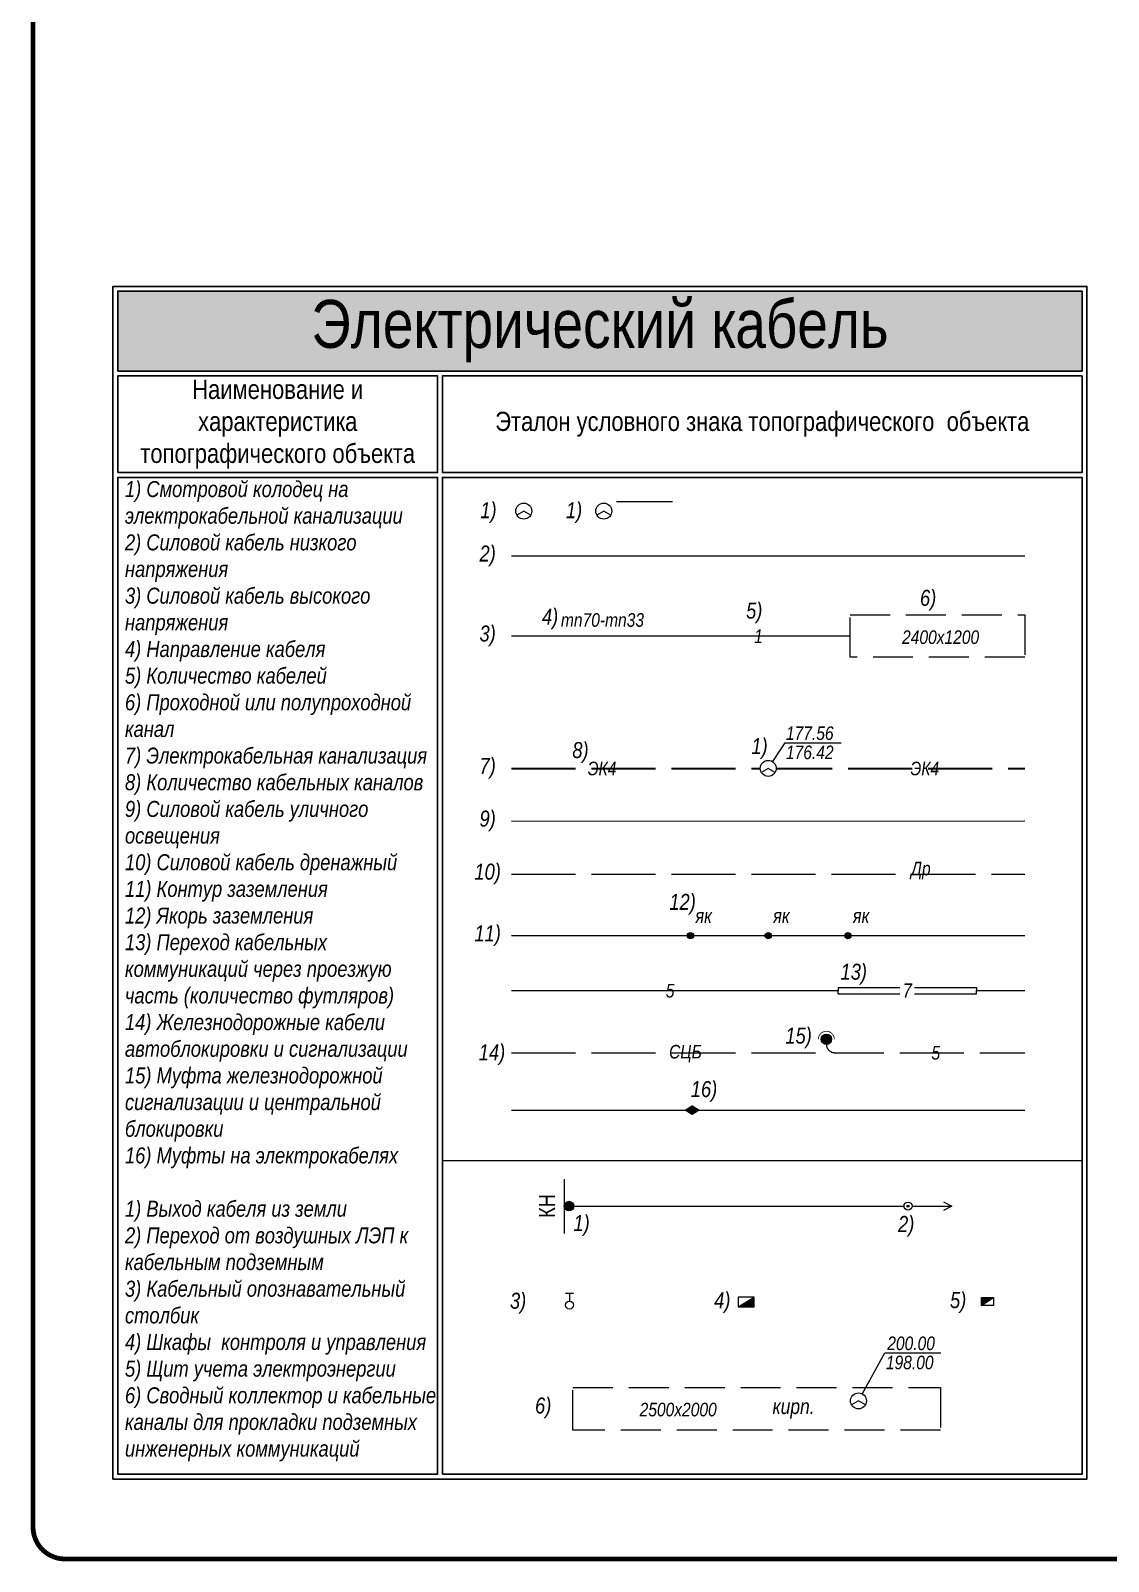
# Model space of a CAD drawing. Header units: metres. Extents: x -393 to 694, y -10 to 691.
# Drawn here: x -6.2 to 61.1, y 306.4 to 402.1 of the extents above; entities that cross this region are included whole.
import ezdxf
from ezdxf.enums import TextEntityAlignment as Align

# ---------------------------------------------------------------- set-up
doc = ezdxf.new("R2010")
doc.units = ezdxf.units.M
for name, pattern in [('СП-5х2', [7, 5, -2]), ('СП_4.7.9', [10, 8, -2]), ('СП_Граница маскировки', [3, 0, -3])]:
    doc.linetypes.add(name, pattern=pattern)
doc.layers.add('02 Строения и их части', color=7, linetype='Continuous', lineweight=20)
doc.layers.add('10 ЛЭП и объекты электропередачи', color=1, linetype='Continuous', lineweight=20, true_color=0xff0000)
doc.layers.add('11 Электрический кабель', color=1, linetype='Continuous', lineweight=20, true_color=0xff0000)
doc.styles.add('СП_Д', font='ARIALNI.TTF')
doc.styles.add('СП_Р', font='ARIALN.TTF')
doc.linetypes.add('СП_4.7.10', pattern='A,8,-1,["|",СП_Р,S=1,R=0,X=-0.14,Y=-0.36],0,["|",СП_Р,S=1,R=60,X=0.24,Y=-0.3],0.02,["|",СП_Р,S=1,R=300,X=-0.4,Y=-0.04],-1', length=10.02)
doc.linetypes.add('СП_4.7.4', pattern='A,8,-2,[131,ltypeshp.shx,S=0.6,R=90,X=0.6,Y=-0.6],8,[131,ltypeshp.shx,S=0.6,R=270,X=-0.6,Y=0.6],-2', length=20)
doc.linetypes.add('СП_4.7.5', pattern='A,8,-2,[131,ltypeshp.shx,S=0.6,R=90,X=0.6,Y=-0.6],0.6,[131,ltypeshp.shx,S=0.4,R=90,X=0.6,Y=-0.4],6.8,[131,ltypeshp.shx,S=0.4,R=270,X=-0.6,Y=0.4],0.6,[131,ltypeshp.shx,S=0.6,R=270,X=-0.6,Y=0.6],-2', length=20)
doc.linetypes.add('СП_4.7.6', pattern='A,8,-1.5,["%%D",СП_Р,S=2.5,R=0,X=-0.7,Y=-2.1],-1.5', length=11)

# ---------------------------------------------------------------- blocks, each defined once
blk = doc.blocks.new('*U593')
at = {"linetype": 'Continuous', "lineweight": -2}
blk.add_hatch(color=1, dxfattribs=at).paths.add_polyline_path([(0, 0), (2, 0), (2, 1.2)])
at = {"color": 1, "linetype": 'Continuous', "lineweight": -2}
blk.add_lwpolyline([(0, 0), (2, 0), (2, 1.2), (0, 1.2)], close=True, dxfattribs=at)
blk.add_lwpolyline([(0, 0), (2, 1.2)], dxfattribs=at)
blk = doc.blocks.new('*U726')
at = {"color": 0, "linetype": 'Continuous', "lineweight": -2, "style": 'СП_Д'}
blk.add_attdef('1_001', (-1.12, -0.88), '', height=1.7, dxfattribs=at)
blk = doc.blocks.new('СП_4.5.3')
at = {"linetype": 'Continuous', "lineweight": -2}
blk.add_hatch(color=256, dxfattribs=at).paths.add_polyline_path([(0.6, 0, 1), (-0.6, 0, 1)])
blk.add_circle((0, 0), 0.6, dxfattribs=at)
blk = doc.blocks.new('*U725')
at = {"linetype": 'Continuous', "lineweight": -2}
h = blk.add_hatch(color=1, dxfattribs=at)
h.dxf.hatch_style = 1
h.paths.add_polyline_path([(-0.4, 0, 1), (0.4, 0, 1)])
at = {"color": 1, "linetype": 'Continuous', "lineweight": -2}
blk.add_circle((0, 0), 0.4, dxfattribs=at)
at = {"color": 7, "linetype": 'Continuous', "lineweight": -2, "style": 'СП_Д'}
blk.add_text('як', height=1.8, dxfattribs=at).set_placement((0.6, 1.57))
blk = doc.blocks.new('СП_4.10.6.1')
at = {"linetype": 'Continuous', "lineweight": -2}
h = blk.add_hatch(color=256, dxfattribs=at)
h.dxf.hatch_style = 1
edge = h.paths.add_edge_path()
edge.add_arc((0, 0), 0.65, 0, 360)
at = {"color": 0, "linetype": 'Continuous', "lineweight": -2, "const_width": 0.1}
blk.add_lwpolyline([(1, 0, 1), (-1, 0, 1)], format="xyb", dxfattribs=at)
at = {"linetype": 'Continuous', "lineweight": -2}
blk.add_circle((0, 0), 0.65, dxfattribs=at)
blk = doc.blocks.new('СП_4.1.2.8')
at = {"color": 0, "linetype": 'СП_Граница маскировки', "lineweight": 0, "ltscale": 10}
blk.add_wipeout([(0, -1), (0.5, -0.87), (0.87, -0.5), (1, 0), (0.87, 0.5), (0.5, 0.87), (0, 1), (-0.5, 0.87), (-0.87, 0.5), (-1, 0), (-0.87, -0.5), (-0.5, -0.87)], dxfattribs=at)
at = {"color": 0, "linetype": 'Continuous', "lineweight": -2}
blk.add_lwpolyline([(0.87, -0.5), (0, 0), (-0.87, -0.5)], dxfattribs=at)
blk.add_circle((0, 0), 1, dxfattribs=at)
blk = doc.blocks.new('*U756')
at = {"color": 0, "linetype": 'Continuous', "lineweight": -2}
blk.add_line((1.6, 1.2), (8.6, 1.2), dxfattribs=at)
at = {"color": 0, "linetype": 'Continuous', "lineweight": -2, "style": 'СП_Д'}
for tag, p in [('Z', (2, 3.25)), ('Z1', (2, 0.85)), ('Z2', (2, -1.15)), ('Z3', (2, -3.15)), ('Z4', (2, -5.15))]:
    blk.add_attdef(tag, text='', height=1.7, dxfattribs=at).set_placement(p, align=Align.TOP_LEFT)
at = {"color": 0, "linetype": 'СП_Граница маскировки', "lineweight": 0, "ltscale": 10}
blk.add_wipeout([(0, -1), (0.5, -0.87), (0.87, -0.5), (1, 0), (0.87, 0.5), (0.5, 0.87), (0, 1), (-0.5, 0.87), (-0.87, 0.5), (-1, 0), (-0.87, -0.5), (-0.5, -0.87)], dxfattribs=at)
at = {"color": 0, "linetype": 'Continuous', "lineweight": -2}
blk.add_lwpolyline([(0.87, -0.5), (0, 0), (-0.87, -0.5)], dxfattribs=at)
blk.add_circle((0, 0), 1, dxfattribs=at)
blk = doc.blocks.new('*U757')
at = {"color": 0, "linetype": 'Continuous', "lineweight": -2}
for p, q in [((0, 0), (2.1, 3.21)), ((2.1, 3.21), (9.1, 3.21))]:
    blk.add_line(p, q, dxfattribs=at)
at = {"color": 0, "linetype": 'Continuous', "lineweight": -2, "style": 'СП_Д'}
for tag, p in [('Z', (2.5, 5.26)), ('Z1', (2.5, 2.86)), ('Z2', (2.5, 0.86)), ('Z3', (2.5, -1.14)), ('Z4', (2.5, -3.14))]:
    blk.add_attdef(tag, text='', height=1.7, dxfattribs=at).set_placement(p, align=Align.TOP_LEFT)
at = {"color": 0, "linetype": 'СП_Граница маскировки', "lineweight": 0, "ltscale": 10}
blk.add_wipeout([(0, -1), (0.5, -0.87), (0.87, -0.5), (1, 0), (0.87, 0.5), (0.5, 0.87), (0, 1), (-0.5, 0.87), (-0.87, 0.5), (-1, 0), (-0.87, -0.5), (-0.5, -0.87)], dxfattribs=at)
at = {"color": 0, "linetype": 'Continuous', "lineweight": -2}
blk.add_lwpolyline([(0.87, -0.5), (0, 0), (-0.87, -0.5)], dxfattribs=at)
blk.add_circle((0, 0), 1, dxfattribs=at)
blk = doc.blocks.new('*U251')
at = {"linetype": 'Continuous', "lineweight": -2, "ltscale": 0.5}
blk.add_lwpolyline([(-1, 0, 0, 1.25, 0), (0, 0, 1.25, 0, 0), (1, 0, 0, 0, 0)], format="xyseb", dxfattribs=at)
blk = doc.blocks.new('*U449')
at = {"color": 1, "linetype": 'СП_Граница маскировки', "lineweight": 0}
blk.add_wipeout([(0.75, 0), (-0.75, 0), (0.75, 1)], dxfattribs=at)
at = {"linetype": 'Continuous'}
h = blk.add_hatch(color=1, dxfattribs=at)
h.dxf.hatch_style = 1
h.paths.add_polyline_path([(0.75, 1), (-0.74, 1), (-0.75, 0)])
at = {"color": 1, "linetype": 'Continuous', "flags": 128}
blk.add_lwpolyline([(-0.75, 0), (0.75, 1)], dxfattribs=at)
at = {"color": 1, "linetype": 'Continuous', "lineweight": 20, "true_color": 0xff0000}
blk.add_lwpolyline([(-0.74, 1), (0.75, 1), (0.75, 0), (-0.75, 0)], close=True, dxfattribs=at)
blk = doc.blocks.new('СП_2.1')
at = {"color": 0, "style": 'СП_Р'}
blk.add_attdef('КЖ', text='', height=2, dxfattribs=at).set_placement((0, 0), align=Align.CENTER)
blk = doc.blocks.new('СП_3.31.1')
at = {"color": 0, "linetype": 'СП_Граница маскировки', "lineweight": 0}
blk.add_wipeout([(0.5, 0), (0.43, 0.25), (0.25, 0.43), (0, 0.5), (-0.25, 0.43), (-0.43, 0.25), (-0.5, 0), (-0.43, -0.25), (-0.25, -0.43), (0, -0.5), (0.25, -0.43), (0.43, -0.25)], dxfattribs=at)
at = {"linetype": 'Continuous', "lineweight": 20}
h = blk.add_hatch(color=0, dxfattribs=at)
h.dxf.hatch_style = 1
h.paths.add_polyline_path([(0.12, 0, 1), (-0.12, 0, 1)])
at = {"color": 0, "linetype": 'Continuous', "lineweight": 20}
blk.add_circle((0, 0), 0.5, dxfattribs=at)
at = {"color": 7, "linetype": 'Continuous', "lineweight": 20}
blk.add_circle((0, 0), 0.12, dxfattribs=at)
blk = doc.blocks.new('*U555')
at = {"color": 0, "linetype": 'Continuous', "lineweight": -2}
for points in [[(4.43, 0.54), (5.5, 0), (4.43, -0.54)], [(0, 0), (5.5, 0)]]:
    blk.add_lwpolyline(points, dxfattribs=at)
at = {"color": 7, "linetype": 'Continuous', "lineweight": -2}
blk.add_blockref('СП_3.31.1', (0, 0), dxfattribs=at)
blk = doc.blocks.new('*U758')
at = {"color": 0, "linetype": 'Continuous', "lineweight": -2}
for p, q in [((0, 0), (3.31, 6.01)), ((3.31, 6.01), (10.31, 6.01))]:
    blk.add_line(p, q, dxfattribs=at)
at = {"color": 0, "linetype": 'Continuous', "lineweight": -2, "style": 'СП_Д'}
for tag, p in [('Z', (3.71, 8.06)), ('Z1', (3.71, 5.66)), ('Z2', (3.71, 3.66)), ('Z3', (3.71, 1.66)), ('Z4', (3.71, -0.34))]:
    blk.add_attdef(tag, text='', height=1.7, dxfattribs=at).set_placement(p, align=Align.TOP_LEFT)
at = {"color": 0, "linetype": 'СП_Граница маскировки', "lineweight": 0, "ltscale": 10}
blk.add_wipeout([(0, -1), (0.5, -0.87), (0.87, -0.5), (1, 0), (0.87, 0.5), (0.5, 0.87), (0, 1), (-0.5, 0.87), (-0.87, 0.5), (-1, 0), (-0.87, -0.5), (-0.5, -0.87)], dxfattribs=at)
at = {"color": 0, "linetype": 'Continuous', "lineweight": -2}
blk.add_lwpolyline([(0.87, -0.5), (0, 0), (-0.87, -0.5)], dxfattribs=at)
blk.add_circle((0, 0), 1, dxfattribs=at)
blk = doc.blocks.new('*U576')
at = {"color": 0, "linetype": 'Continuous', "lineweight": -2}
blk.add_lwpolyline([(-0.5, 1.5), (0.5, 1.5)], dxfattribs=at)
at = {"color": 0, "linetype": 'СП_Граница маскировки', "lineweight": 0}
blk.add_wipeout([(0.5, 0), (0.43, 0.25), (0.25, 0.43), (0, 0.5), (-0.25, 0.43), (-0.43, 0.25), (-0.5, 0), (-0.43, -0.25), (-0.25, -0.43), (0, -0.5), (0.25, -0.43), (0.43, -0.25)], dxfattribs=at)
at = {"color": 0, "linetype": 'Continuous', "lineweight": -2}
blk.add_lwpolyline([(0, 1.5), (0, 0.5)], dxfattribs=at)
blk.add_circle((0, 0), 0.5, dxfattribs=at)

msp = doc.modelspace()

# ---------------------------------------------------------------- hatches: boundary and pattern name
at = {"ltscale": 0.5, "true_color": 0xffa3a3}
h = msp.add_hatch(color=21, dxfattribs=at)
h.dxf.hatch_style = 1
h.paths.add_polyline_path([(-0.8, 380.796), (59.5, 380.796), (59.5, 385.796), (-0.8, 385.796)])

# ---------------------------------------------------------------- linework, layer by layer
at = {"ltscale": 0.5}
for points in [[(-0.8, 380.796), (59.5, 380.796), (59.5, 385.796), (-0.8, 385.796)], [(-0.8, 374.445), (19.2, 374.445), (19.2, 380.496), (-0.8, 380.496)], [(19.5, 374.445), (59.5, 374.445), (59.5, 380.496), (19.5, 380.496)], [(-0.8, 311.802), (19.2, 311.802), (19.2, 374.145), (-0.8, 374.145)]]:
    msp.add_lwpolyline(points, close=True, dxfattribs=at)
at = {"color": 253, "lineweight": 20, "ltscale": 0.5}
msp.add_lwpolyline([(59.5, 331.397), (19.5, 331.397)], dxfattribs=at)
at = {"layer": '02 Строения и их части', "linetype": 'Continuous', "lineweight": 15, "ltscale": 0.5}
msp.add_lwpolyline([(27.114, 330.257), (27.114, 326.865)], dxfattribs=at)
at = {"layer": '11 Электрический кабель', "linetype": 'BYBLOCK', "ltscale": 0.5}
for p, q in [((44.247, 342.249), (44.247, 342.049)), ((44.247, 342.249), (52.892, 342.249)), ((44.247, 341.849), (44.247, 342.049)), ((44.247, 341.849), (52.892, 341.849)), ((52.892, 342.249), (52.892, 342.049)), ((52.892, 341.849), (52.892, 342.049))]:
    msp.add_line(p, q, dxfattribs=at)
at = {"layer": '11 Электрический кабель', "linetype": 'СП_4.7.4', "ltscale": 0.5, "flags": 128}
for points in [[(23.827, 369.236), (55.927, 369.236)], [(23.827, 342.049), (44.247, 342.049)], [(23.827, 334.574), (55.927, 334.574)], [(27.413, 328.573), (48.365, 328.573)]]:
    msp.add_lwpolyline(points, dxfattribs=at)
at = {"layer": '11 Электрический кабель', "linetype": 'СП_4.7.5', "ltscale": 0.5, "flags": 128}
msp.add_lwpolyline([(23.827, 364.231), (44.989, 364.231)], dxfattribs=at)
at = {"layer": '11 Электрический кабель', "linetype": 'СП_4.7.9', "lineweight": 30, "ltscale": 0.5}
msp.add_lwpolyline([(23.827, 355.951), (39.877, 355.951), (55.927, 355.951)], dxfattribs=at)
at = {"layer": '11 Электрический кабель', "linetype": 'СП_4.7.6', "ltscale": 0.5, "flags": 128}
msp.add_lwpolyline([(23.827, 352.655), (55.927, 352.658)], dxfattribs=at)
at = {"layer": '11 Электрический кабель', "linetype": 'СП_4.7.9', "ltscale": 0.5, "flags": 128}
msp.add_lwpolyline([(23.827, 349.338), (55.927, 349.338)], dxfattribs=at)
at = {"layer": '11 Электрический кабель', "linetype": 'СП_4.7.10', "ltscale": 0.5, "flags": 128}
msp.add_lwpolyline([(23.827, 345.487), (55.927, 345.487)], dxfattribs=at)
at = {"layer": '11 Электрический кабель', "linetype": 'СП_4.7.4', "ltscale": 0.5}
msp.add_lwpolyline([(52.892, 342.049), (55.927, 342.049)], dxfattribs=at)
at = {"layer": '11 Электрический кабель', "linetype": 'СП_4.7.9', "ltscale": 0.5, "flags": 128}
msp.add_lwpolyline([(23.827, 338.157), (42.969, 338.162, 0.441695), (43.51, 338.757, 0.441586), (44.052, 338.162), (55.927, 338.162)], format="xyb", dxfattribs=at)
at = {"layer": '11 Электрический кабель', "linetype": 'СП-5х2', "lineweight": 20, "ltscale": 0.5}
msp.add_lwpolyline([(50.651, 314.561), (27.651, 314.561), (27.651, 317.221), (50.651, 317.221)], close=True, dxfattribs=at)

# ---------------------------------------------------------------- block references
at = {"layer": '02 Строения и их части', "color": 0, "linetype": 'Continuous', "lineweight": 20, "ltscale": 2, "xscale": 0.5, "yscale": 0.5, "zscale": 0.5, "rotation": 90.00000000000001}
msp.add_blockref('СП_2.1', (26.537, 328.579), dxfattribs=at).add_auto_attribs({'КЖ': 'КН'})
at = {"layer": '11 Электрический кабель', "color": 0, "linetype": 'Continuous', "lineweight": 20}
ref = msp.add_blockref('*U726', (29.71, 365.234), dxfattribs=dict(at, xscale=0.5, yscale=0.5, zscale=0.5))
ref.add_attrib('1_001', 'тп70-тп33', (26.911, 364.805), dxfattribs={"layer": '0', "color": 0, "linetype": 'Continuous', "lineweight": -2, "height": 0.85, "style": 'СП_Д'})
at = {"layer": '11 Электрический кабель', "color": 0, "linetype": 'Continuous', "lineweight": 20, "xscale": 0.5, "yscale": 0.5, "zscale": 0.5}
msp.add_blockref('*U726', (39.554, 364.231), dxfattribs=at).add_auto_attribs({'1_001': '1'})
at = {"layer": '11 Электрический кабель', "color": 0, "linetype": 'Continuous', "lineweight": 20}
ref = msp.add_blockref('*U726', (29.708, 355.951), dxfattribs=dict(at, xscale=0.5, yscale=0.5, zscale=0.5))
ref.add_attrib('1_001', 'ЭК4', (28.589, 355.517), dxfattribs={"layer": '0', "color": 0, "linetype": 'Continuous', "lineweight": -2, "height": 0.85, "style": 'СП_Д'})
ref = msp.add_blockref('*U726', (49.891, 355.951), dxfattribs=dict(at, xscale=0.5, yscale=0.5, zscale=0.5))
ref.add_attrib('1_001', 'ЭК4', (48.772, 355.517), dxfattribs={"layer": '0', "color": 0, "linetype": 'Continuous', "lineweight": -2, "height": 0.85, "style": 'СП_Д'})
ref = msp.add_blockref('*U726', (49.492, 349.338), dxfattribs=dict(at, xscale=0.5, yscale=0.5, zscale=0.5))
ref.add_attrib('1_001', 'Др', (48.804, 349.258), dxfattribs={"layer": '0', "color": 0, "linetype": 'Continuous', "lineweight": -2, "height": 0.85, "style": 'СП_Д'})
at = {"layer": '11 Электрический кабель', "color": 0, "linetype": 'Continuous', "lineweight": 20, "xscale": 0.5, "yscale": 0.5, "zscale": 0.5}
for name, p in [('*U725', (35.016, 345.487)), ('*U725', (39.877, 345.487)), ('*U725', (44.861, 345.487)), ('СП_4.10.6.1', (43.51, 339.007)), ('*U593', (37.986, 322.279))]:
    msp.add_blockref(name, p, dxfattribs=at)
at = {"layer": '11 Электрический кабель', "color": 0, "linetype": 'Continuous', "lineweight": 20}
ref = msp.add_blockref('*U726', (33.962, 342.049), dxfattribs=dict(at, xscale=0.5, yscale=0.5, zscale=0.5))
ref.add_attrib('1_001', '5', (33.466, 341.622), dxfattribs={"layer": '0', "color": 0, "linetype": 'Continuous', "lineweight": -2, "height": 0.85, "style": 'СП_Д'})
ref = msp.add_blockref('*U726', (34.918, 338.16), dxfattribs=dict(at, xscale=0.5, yscale=0.5, zscale=0.5, rotation=0.01559385459074581))
ref.add_attrib('1_001', 'СЦБ', (33.673, 337.804), dxfattribs={"layer": '0', "color": 0, "linetype": 'Continuous', "lineweight": -2, "height": 0.85, "rotation": 0.01559, "style": 'СП_Д'})
ref = msp.add_blockref('*U726', (50.574, 338.162), dxfattribs=dict(at, xscale=0.5, yscale=0.5, zscale=0.5))
ref.add_attrib('1_001', '5', (50.078, 337.736), dxfattribs={"layer": '0', "color": 0, "linetype": 'Continuous', "lineweight": -2, "height": 0.85, "style": 'СП_Д'})
at = {"layer": '11 Электрический кабель', "color": 0, "linetype": 'Continuous', "lineweight": 20, "ltscale": 0.5, "xscale": 0.5, "yscale": 0.5, "zscale": 0.5, "rotation": 180}
msp.add_blockref('*U251', (35.118, 334.574), dxfattribs=at)
at = {"layer": '11 Электрический кабель', "color": 0, "linetype": 'Continuous', "lineweight": 20, "ltscale": 0.5, "xscale": 0.5, "yscale": 0.5, "zscale": 0.5}
msp.add_blockref('СП_4.5.3', (27.413, 328.573), dxfattribs=at)

# ---------------------------------------------------------------- texts
at = {"color": 7, "lineweight": 13, "attachment_point": 5, "style": 'СП_Р'}
for s, insert, char_height, width in [('Электрический кабель', (29.35, 383.296), 3, 60.3), ('Наименование и характеристика топографического объекта', (9.2, 377.471), 1.2, 20), ('Эталон условного знака топографического  объекта ', (39.5, 377.471), 1.2, 40)]:
    msp.add_mtext(s, dxfattribs=dict(at, insert=insert, char_height=char_height, width=width))
at = {"color": 7, "ltscale": 0.5, "insert": (-0.35, 373.917), "char_height": 1, "width": 19.54965, "attachment_point": 1, "style": 'СП_Д'}
msp.add_mtext('1) Смотровой колодец на электрокабельной канализации\\P2) Силовой кабель низкого напряжения\\P3) Силовой кабель высокого напряжения\\P{\\C256;4) Направление кабеля\\P}5) Количество кабелей\\P6) Проходной или полупроходной канал\\P7) Электрокабельная канализация\\P8) Количество кабельных каналов\\P9) Силовой кабель уличного освещения\\P10) Силовой кабель дренажный\\P11) Контур заземления\\P12) Якорь заземления\\P13) Переход кабельных коммуникаций через проезжую часть (количество футляров)\\P14) Железнодорожные кабели автоблокировки и сигнализации\\P15) Муфта железнодорожной сигнализации и центральной блокировки\\P16) Муфты на электрокабелях\\P\\P1) Выход кабеля из земли\\P2) Переход от воздушных ЛЭП к кабельным подземным\\P3) Кабельный опознавательный столбик\\P4) Шкафы  контроля и управления\\P5) Щит учета электроэнергии\\P6) Сводный коллектор и кабельные каналы для прокладки подземных инженерных коммуникаций', dxfattribs=at)
at = {"color": 212, "lineweight": 13, "true_color": 0xe000e0, "char_height": 1, "width": 1, "attachment_point": 5, "style": 'СП_Д'}
for s, insert in [('1)', (22.38, 371.945)), ('1)', (27.733, 371.945)), ('2)', (22.329, 369.236)), ('6)', (49.874, 366.462)), ('4)', (26.233, 365.286)), ('5)', (39, 365.667)), ('3)', (22.329, 364.231)), ('8)', (28.133, 356.941)), ('7)', (22.329, 355.951)), ('9)', (22.329, 352.656)), ('10)', (22.329, 349.338)), ('12)', (34.52, 347.451)), ('11)', (22.329, 345.487)), ('13)', (45.22, 343.082)), ('15)', (41.771, 339.085)), ('14)', (22.601, 338.044)), ('16)', (35.859, 335.739)), ('1)', (28.202, 327.363)), ('2)', (48.503, 327.307)), ('3)', (24.233, 322.505)), ('4)', (37.002, 322.536)), ('5)', (51.75, 322.544)), ('6)', (25.804, 315.948))]:
    msp.add_mtext(s, dxfattribs=dict(at, insert=insert))
at = {"layer": '11 Электрический кабель', "color": 0, "lineweight": 13, "insert": (50.654, 364.148), "char_height": 0.85, "attachment_point": 5, "style": 'СП_Д', "bg_fill": 3, "box_fill_scale": 1, "bg_fill_color": 256, "bg_fill_transparency": 0}
msp.add_mtext('2400х1200', dxfattribs=at)
at = {"layer": '11 Электрический кабель', "color": 0, "linetype": 'Continuous', "lineweight": 20, "attachment_point": 5, "style": 'СП_Д'}
for s, insert, char_height in [('2500х2000', (34.243, 315.843), 0.85), ('кирп.', (41.456, 315.899), 0.95)]:
    msp.add_mtext(s, dxfattribs=dict(at, insert=insert, char_height=char_height))

# ---------------------------------------------------------------- next in the draw order: linework, layer by layer
at = {"color": 0, "linetype": 'Continuous', "ltscale": 0.5}
msp.add_lwpolyline([(-1.1, 311.502), (59.8, 311.502), (59.8, 386.096), (-1.1, 386.096)], close=True, dxfattribs=at)
at = {"ltscale": 0.5}
msp.add_lwpolyline([(19.5, 311.802), (59.5, 311.802), (59.5, 374.145), (19.5, 374.145)], close=True, dxfattribs=at)
at = {"layer": '11 Электрический кабель', "linetype": 'СП-5х2', "ltscale": 0.5}
msp.add_lwpolyline([(55.927, 362.894), (44.989, 362.894), (44.989, 365.551), (55.927, 365.551)], close=True, dxfattribs=at)

# ---------------------------------------------------------------- next in the draw order: block references
at = {"layer": '11 Электрический кабель', "color": 0, "linetype": 'Continuous', "lineweight": 20, "ltscale": 0.5, "xscale": 0.5, "yscale": 0.5, "zscale": 0.5}
for name, p in [('СП_4.1.2.8', (24.588, 372.041)), ('*U756', (29.588, 372.041))]:
    msp.add_blockref(name, p, dxfattribs=at)
at = {"layer": '11 Электрический кабель', "color": 0, "linetype": 'Continuous', "lineweight": 20, "ltscale": 0.5}
ref = msp.add_blockref('*U757', (39.877, 355.951), dxfattribs=dict(at, xscale=0.5, yscale=0.5, zscale=0.5))
ref.add_attrib('Z_001', '177.56', (40.983, 357.725), dxfattribs={"layer": '0', "color": 0, "linetype": 'Continuous', "lineweight": -2, "height": 0.85, "style": 'СП_Д'})
ref.add_attrib('Z1_001', '176.42', (40.983, 356.525), dxfattribs={"layer": '0', "color": 0, "linetype": 'Continuous', "lineweight": -2, "height": 0.85, "style": 'СП_Д'})

# ---------------------------------------------------------------- next in the draw order: texts
at = {"layer": '11 Электрический кабель', "color": 0, "lineweight": 13, "insert": (48.57, 342.049), "char_height": 0.9, "attachment_point": 5, "style": 'СП_Д', "bg_fill": 3, "box_fill_scale": 1, "bg_fill_color": 256, "bg_fill_transparency": 0}
msp.add_mtext('7', dxfattribs=at)

# ---------------------------------------------------------------- next in the draw order: linework, layer by layer
at = {"color": 252, "linetype": 'Continuous', "lineweight": 15, "ltscale": 0.5, "const_width": 0.3}
msp.add_lwpolyline([(-4.1, 691.186), (524.1, 691.186, -0.414214), (526.1, 689.186), (526.1, 308.502, -0.414214), (524.1, 306.502), (-4.1, 306.502, -0.414214), (-6.1, 308.502), (-6.1, 689.186, -0.414214)], format="xyb", close=True, dxfattribs=at)

# ---------------------------------------------------------------- next in the draw order: texts
at = {"color": 212, "lineweight": 13, "true_color": 0xe000e0, "insert": (39.33, 357.191), "char_height": 1, "width": 1, "attachment_point": 5, "style": 'СП_Д'}
msp.add_mtext('1)', dxfattribs=at)

# ---------------------------------------------------------------- next in the draw order: block references
at = {"layer": '10 ЛЭП и объекты электропередачи', "linetype": 'Continuous', "lineweight": 20, "xscale": 0.5, "yscale": 0.5, "zscale": 0.5}
msp.add_blockref('*U555', (48.615, 328.573), dxfattribs=at)
at = {"layer": '11 Электрический кабель', "linetype": 'Continuous', "lineweight": 20, "xscale": 0.5, "yscale": 0.5, "zscale": 0.5}
msp.add_blockref('*U576', (27.447, 322.382), dxfattribs=at)
at = {"layer": '11 Электрический кабель', "color": 0, "linetype": 'Continuous', "lineweight": 20, "xscale": 0.5, "yscale": 0.5, "zscale": 0.5}
msp.add_blockref('*U449', (53.577, 322.351), dxfattribs=at)
at = {"layer": '11 Электрический кабель', "color": 0, "linetype": 'Continuous', "lineweight": 20, "ltscale": 0.5}
ref = msp.add_blockref('*U758', (45.519, 316.391), dxfattribs=dict(at, xscale=0.5, yscale=0.5, zscale=0.5))
ref.add_attrib('Z_001', '200.00', (47.319, 319.567), dxfattribs={"layer": '0', "color": 0, "linetype": 'Continuous', "lineweight": -2, "height": 0.85, "style": 'СП_Д'})
ref.add_attrib('Z1_001', '198.00', (47.232, 318.367), dxfattribs={"layer": '0', "color": 0, "linetype": 'Continuous', "lineweight": -2, "height": 0.85, "style": 'СП_Д'})

doc.saveas('drawing.dxf')
